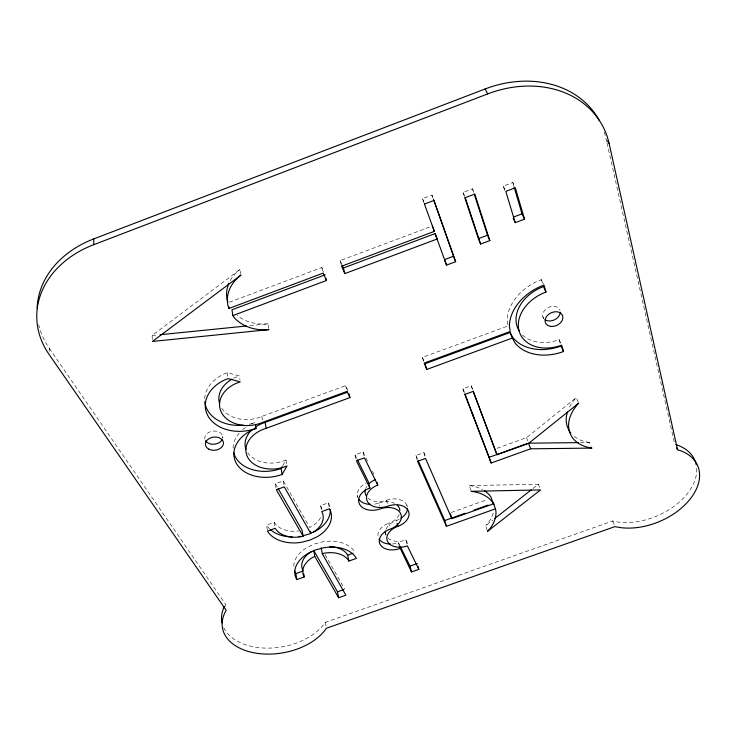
<?xml version="1.0" encoding="UTF-8"?>
<svg xmlns="http://www.w3.org/2000/svg" width="736" height="736" viewBox="0 0 736 736"><rect width="100%" height="100%" fill="white"/><g stroke="black" fill="none" stroke-linecap="round" stroke-linejoin="round"><path stroke-width="0.55" stroke-dasharray="3.68 2.76" d="M49.192 351.394L49.321 348.367A100.492 79.424 0 0 1 38.741 324.732M282.744 465.667L286.019 460A28.796 20.967 -9.2 0 1 247.728 452.769M497.076 448.279L526.562 437.662L576.242 397.587L578.303 402.215M487.241 530.389L485.696 525.614L492.844 520.002M533.039 488.474L538.402 484.27L540.187 488.989M152.334 339.471L152.104 335.515L240.138 269.367L240.874 274.114M424.028 202.869L422.51 198.665L431.968 195.095L433.191 198.297M464.471 196.668L463.054 192.363L472.503 188.802L474.398 193.2M504.638 190.412L503.341 186.107L512.78 182.556L514.464 186.033M229.301 302.257L321.834 267.499L323.914 272.09M341.366 265.273L340.152 260.618L430.22 226.789M221.812 408.314A29.909 22.522 -7.8 0 0 261.85 416.41L345.644 385.618L348.082 390.77M423.586 361.192L422.39 357.411L507.941 325.974L507.113 320.408A46.092 34.436 -24.9 0 1 541.438 279.652L543.536 284.17M464.214 392.527L462.916 388.755L471.196 385.728L472.806 390.025M276.009 487.775L275.384 483.782L283.314 480.912L309.7 527.473L311.705 526.534A24.996 17.204 -10.4 0 0 321.476 515.356M355.93 458.795L355.037 454.894L363.041 451.987L367.476 461.095M417.294 460.34L415.932 455.51L423.862 452.649L425.675 456.798M267.297 530.104L266.579 525.09L274.28 522.321A24.996 17.204 -10.4 0 0 298.807 530.95M321.365 509.579L320.611 505.623L328.357 502.835A33.322 22.945 -10.4 0 1 330.041 507.582M451.186 512.514L487.26 499.643M223.762 627.734A54.887 34.896 -9.7 0 0 271.943 648.011A54.887 34.896 -9.7 0 0 325.312 622.352L612.665 521.005A56.488 36.386 -23.1 0 0 669.41 509.468A56.488 36.386 -23.1 0 0 696.679 467.894M152.104 335.515L157.78 334.944M249.798 325.652L267.978 323.822L268.815 328.642M470.847 490.36L469.31 485.576L538.402 484.27M580.465 442.621L589.508 442.52L591.137 446.237M204.663 398.535A36.772 27.674 -7.4 0 1 227.203 372.701L239.421 375.958L239.964 379.886M49.321 348.367L225.575 604.256L225.786 606.28M275.384 483.782L277.656 487.738M325.128 554.686L344.715 589.26M355.037 454.894L357.034 458.924M392.389 543.996A16.017 10.727 -14.1 0 0 398.443 542.69L399.952 545.744M372.398 471.206L373.87 474.242M387.936 538.044A16.026 10.746 -14.4 0 0 405.886 540.04L408.37 545.146M503.341 186.107L504.979 189.603M522.477 334.954A36.874 27.545 -24.9 0 0 559.158 339.682L561.237 344.264M542.855 316.83L543.674 318.66M415.932 455.51L417.79 459.706M340.152 260.618L341.762 264.316M612.665 521.005L614.661 525.651M463.054 192.363L464.388 195.546M422.39 357.411L424.111 361.643M526.562 437.662L528.016 441.425M462.916 388.755L464.49 392.877M422.51 198.665L423.706 201.876M431.968 195.095L433.108 198.315M471.196 385.728L472.862 390.448M472.503 188.802L473.901 193.117M512.78 182.556L513.737 185.794M541.438 279.652L542.901 284.611M559.158 339.682L560.4 343.914M423.862 452.649L425.261 457.461M406.787 505.006L407.302 506.948M405.886 540.04L407.128 544.907M399.243 519.257A16.312 11.123 -14.2 0 1 396.382 520.508L396.87 522.459M398.443 542.69L399.17 545.615M367.834 497.968A16.606 11.528 -13.9 0 0 386.538 500.278L387.504 504.169M399.16 514.519A16.302 11.114 -13.9 0 1 388.81 523.213L389.767 527.114M374.679 504.123A16.606 11.518 -13.6 0 0 378.838 503.038L379.546 505.972M321.834 267.499L322.957 272.182M363.041 451.987L363.97 455.888M345.644 385.618L346.776 390.448M606.758 141.827L605.995 138.469A102.295 83.849 -29.6 0 0 604.228 132.029M607.007 142.95L674.25 442.042M357.356 495.374L357.797 497.334A16.606 11.518 -13.6 0 1 366.5 482.954M328.357 502.835L329.332 507.766M325.312 622.352L326.011 626.299M286.019 460L286.856 464.959M283.314 480.912L284.124 485.88M261.85 416.41L262.458 420.357M274.28 522.321L275.025 527.316M227.203 372.701L227.829 377.623M222.686 436.264L222.916 438.27M377.908 535.698A16.017 10.727 -14.1 0 1 388.81 523.213M386.087 529.147A16.026 10.746 -14.4 0 1 396.382 520.508M386.538 500.278A16.312 11.123 -14.2 0 1 407.385 506.856M365.755 488.446A16.606 11.528 -13.9 0 1 366.804 486.404M378.838 503.038A16.302 11.114 -13.9 0 1 394.643 503.387M293.802 566.214A31.85 21.031 -11.4 0 1 307.105 547.4L314.511 543.959L322.681 541.825A31.85 21.031 -11.4 0 1 355.092 552.497M320.611 505.623A24.996 17.204 -10.4 0 1 322.009 509.919M269.956 529.212A33.322 22.945 -10.4 0 1 266.579 525.09M204.884 439.079A9.016 6.587 -6.3 0 1 213.652 431.038A9.016 6.587 -6.3 0 1 222.704 437.994M233.735 378.212A29.909 22.522 -7.8 0 1 239.421 375.958M249.228 424.221A36.772 27.674 -7.4 0 0 255.208 422.464A35.3 25.64 -9 0 0 250.985 424.258M233.128 448.141A35.3 25.64 -9 0 1 239.66 432.575M242.724 429.612A35.3 25.64 -9 0 1 246.164 427.027M543.665 318.43A9.218 6.882 -24.9 0 1 548.403 307.464A9.218 6.882 -24.9 0 1 560.105 310.491M267.978 323.822A39.137 31.685 -8.4 0 1 237.167 315.431M230.239 280.508A39.137 31.685 -8.4 0 1 240.138 269.367M493.221 513.093A40.121 26.928 -16.5 0 1 485.696 525.614M469.31 485.576A40.121 26.928 -16.5 0 1 482.595 489.633M589.508 442.52A42.522 29.201 -23.8 0 1 572.222 434.608M569.471 407.1A42.522 29.201 -23.8 0 1 576.242 397.587"/><path stroke-width="1.1" d="M255.493 424.442L256.073 428.407A35.484 25.659 -9 0 0 236.357 463.376A35.484 25.659 -9 0 0 282.081 474.453L281.106 468.501L282.201 466.606M282.081 474.453L287.022 465.952A28.943 20.985 -9.3 0 1 247.848 457.599A28.943 20.985 -9.3 0 1 266.101 428.334L349.95 397.596L349.03 393.732M494.629 518.604L531.254 489.882M321.209 547.777L322.304 553.72L345.883 595.166L338.624 597.733L337.493 591.818L313.711 550.454L314.778 556.407L312.8 557.327A24.003 15.76 -11.5 0 0 304.253 576.941L296.838 579.582L295.872 573.602A31.85 21.031 -11.4 0 1 294.483 570.556M37.131 308.117A100.492 79.424 0 0 1 93.757 238.906L485.162 88.955A102.295 83.849 -29.6 0 1 599.398 120.732M93.766 244.674L487.664 93.923A102.902 84.051 -29.4 0 1 609.104 143.483L677.562 449.76A56.755 36.377 -23 0 1 689.669 499.661A56.755 36.377 -23 0 1 615.057 526.58L326.361 628.277A55.145 34.877 -9.8 0 1 254.914 652.97A55.145 34.877 -9.8 0 1 226.2 610.328L49.073 354.43A101.08 79.589 -0.2 0 1 93.766 244.674L93.757 238.906M424.497 204.019L434.01 200.431L455.648 261.703L446.531 265.107L444.498 259.624L453.569 256.238L433.486 199.382M232.824 315.578L234.37 317.768A39.367 31.749 -8.5 0 0 268.98 329.608L152.444 341.449L241.022 275.062A39.367 31.749 -8.5 0 0 228.077 305.992L229.016 308.448L323.187 273.111L326.508 280.471L232.824 315.578L232.015 309.773L325.156 274.841M424.405 203.918L434.369 231.389L341.605 266.202L344.834 273.599L437.12 239.025L435.114 233.597L343.372 268.005L344.834 273.599M513.802 216.945L522.026 213.863L524.538 219.162L515.237 222.64L513.185 218.215M478.75 239.54L480.617 244.03L489.836 240.598L487.536 235.216L478.372 238.639L464.83 197.745M255.254 427.147A28.796 20.967 -9.2 0 1 265.172 422.4L347.502 392.187M563.518 351.532L561.025 346.03A46.092 34.436 -24.9 0 1 512.698 337.336L510.103 332.516L424.966 363.759L426.76 369.444L512.366 338.054L514.961 342.884A46.34 34.472 -24.8 0 0 563.518 351.532L561.651 345.184A37.067 27.572 -24.8 0 1 519.193 331.31A37.067 27.572 -24.8 0 1 545.992 292.026L543.95 285.071A46.34 34.472 -24.8 0 0 509.376 325.938L510.204 331.513L424.184 363.087L426.76 369.444M464.885 393.907L489.164 457.304L527.408 443.55M496.975 454.728L528.733 443.311L578.717 403.144A42.734 29.21 -23.8 0 0 568.624 427.285L569.48 431.774L571.274 435.887A42.734 29.21 -23.8 0 0 591.956 448.095L530.638 448.813L491.133 462.999L464.867 394.422L473.193 391.386L496.975 454.728L473.211 391.101M295.872 573.602L303.25 570.98M329.618 546.719A23.883 15.769 -11.4 0 1 347.668 555.146L352.967 553.251M418.25 460.754L444.774 520.527L465.336 513.194M474.002 510.103L488.069 505.089M493.856 504.565L493.488 503.157L495.411 508.87L446.448 526.304L417.56 461.306L425.546 458.427L451.849 518.659L493.424 503.847L490.802 496.818A40.121 26.928 -16.5 0 0 484.27 490.627M322.304 553.72L324.493 553.15A24.003 15.76 -11.5 0 1 348.873 561.053L356.344 558.394A31.998 21.022 -11.5 0 0 323.794 547.768L315.588 549.902L308.145 553.362A31.998 21.022 -11.5 0 0 296.838 579.582M337.493 591.818L343.684 589.619M400.458 546.765L410.016 566.113L417.312 563.528M399.409 546.59L411.498 571.946L418.821 569.351L418.066 566.444M302.8 535.734L308.918 534.143L316.397 530.647A33.322 22.945 -10.4 0 0 330.271 509.551M278.226 488.722L302.073 530.214L303.103 536.176L300.877 536.756A25.116 17.204 -10.4 0 1 275.181 528.319L267.444 531.098A33.488 22.945 -10.4 0 0 301.686 542.257L309.966 540.095L317.492 536.59A33.488 22.945 -10.4 0 0 329.535 508.76L321.742 511.557A25.116 17.204 -10.4 0 1 312.782 532.487M160.052 334.714L246.394 326.002M578.202 442.64L528.466 443.173L530.638 448.813M607.55 140.981L609.104 143.483M303.103 536.176L276.322 489.762L284.289 486.873L310.767 533.425L310.408 531.438M314.778 556.407L338.624 597.733M493.424 503.847L492.724 502.532A40.314 26.919 -16.5 0 0 471.15 491.317L540.546 489.928L487.545 531.337A40.314 26.919 -16.5 0 0 495.779 510.278L495.411 508.87M676.632 447.939L677.562 449.76M485.162 88.955L487.664 93.923M357.53 459.936L368.497 482.126L369.877 487.986A16.689 11.518 -13.6 0 0 359.472 504.05A16.689 11.518 -13.6 0 0 380.245 508.898A16.385 11.114 -13.9 0 1 400.596 513.489A16.385 11.114 -13.9 0 1 390.246 529.064A16.1 10.727 -14.1 0 0 380.006 544.171A16.1 10.727 -14.1 0 0 399.896 548.541M369.877 487.986L356.38 460.754L364.43 457.829L377.752 485.153A16.689 11.537 -14 0 0 367.264 501.244A16.689 11.537 -14 0 0 387.982 506.12A16.394 11.123 -14.2 0 1 408.278 510.738A16.394 11.123 -14.2 0 1 397.845 526.35A16.1 10.736 -14.4 0 0 387.532 541.484A16.1 10.736 -14.4 0 0 407.367 545.873L418.821 569.351M349.95 397.596L347.006 391.414L262.761 422.335A30.075 22.549 -7.9 0 1 221.757 413.034A30.075 22.549 -7.9 0 1 240.23 381.855L227.958 378.608A36.975 27.701 -7.5 0 0 208.049 416.033A36.975 27.701 -7.5 0 0 256.073 428.407M545.992 292.026L543.49 286.598A36.874 27.545 -24.9 0 0 519.22 330.952M342.166 265.236L343.372 268.005M510.103 332.516L512.366 338.054M453.569 256.238L455.648 261.703M227.912 301.843L227.286 300.205A39.137 31.685 -8.4 0 1 228.887 283.231M432.363 225.98L434.369 231.389M435.114 233.597L446.531 265.107M489.164 457.304L491.133 462.999M471.997 412.464L473.947 418.149M480.617 244.03L465.272 197.662L474.784 194.083L489.836 240.598M474.251 194.203L487.536 235.216M515.237 222.64L505.798 191.351L515.301 187.781L524.538 219.162M450.414 513.848L451.849 518.659M514.059 186.87L522.026 213.863M444.774 520.527L446.448 526.304M410.016 566.113L411.498 571.946M397.118 523.434L397.845 526.35M377.044 482.227L377.752 485.153M326.057 278.594L326.508 280.471M347.668 555.146L348.873 561.053M303.747 573.96L304.253 576.941M265.172 422.4L266.101 428.334M228.749 306.526L229.016 308.448M222.07 622.895A54.887 34.896 -9.7 0 1 224.452 606.317M675.896 444.636A56.488 36.386 -23.1 0 1 696.219 464.692M385.802 534.851A16.026 10.746 -14.4 0 1 385.517 531.088M407.505 508.797A16.312 11.123 -14.2 0 1 400.991 518.245M365.958 495.466A16.606 11.528 -13.9 0 1 365.415 489.486M369.205 483.552A16.606 11.528 -13.9 0 1 375.323 479.697M370.456 504.427A16.606 11.518 -13.6 0 1 358.726 499.146M397.357 505.301A16.302 11.114 -13.9 0 1 399.878 510.545M390.365 544.06A16.017 10.727 -14.1 0 1 379.169 539.212M302.754 570.05A23.883 15.769 -11.4 0 1 311.742 551.365M300.665 536.286A33.322 22.945 -10.4 0 1 298.558 536.59M292.192 536.94A33.322 22.945 -10.4 0 1 270.774 529.938M222.116 439.686A9.016 6.587 -6.3 0 1 213.9 444.24A9.016 6.587 -6.3 0 1 205.528 440.708M245.971 449.282A28.796 20.967 -9.2 0 1 251.188 430.551M219.576 403.586A29.909 22.522 -7.8 0 1 231.987 379.141M243.036 425.196A36.772 27.674 -7.4 0 1 204.746 401.681M281.106 468.501A35.3 25.64 -9 0 1 233.689 452.585M560.308 312.322A9.218 6.882 -24.9 0 1 554.539 319.792A9.218 6.882 -24.9 0 1 545.008 319.709M570.832 433.081A42.522 29.201 -23.8 0 1 568.9 430.293L567.106 426.181L566.242 421.7A42.522 29.201 -23.8 0 1 567.438 412.04M208.987 449.218A9.071 6.596 -6.4 0 0 223.394 443.992A9.071 6.596 -6.4 0 0 210.892 437.754A9.071 6.596 -6.4 0 0 208.987 449.218M551.292 326.444A9.264 6.891 -24.8 0 0 562.663 315.946A9.264 6.891 -24.8 0 0 547.97 314.907A9.264 6.891 -24.8 0 0 551.292 326.444"/></g></svg>
